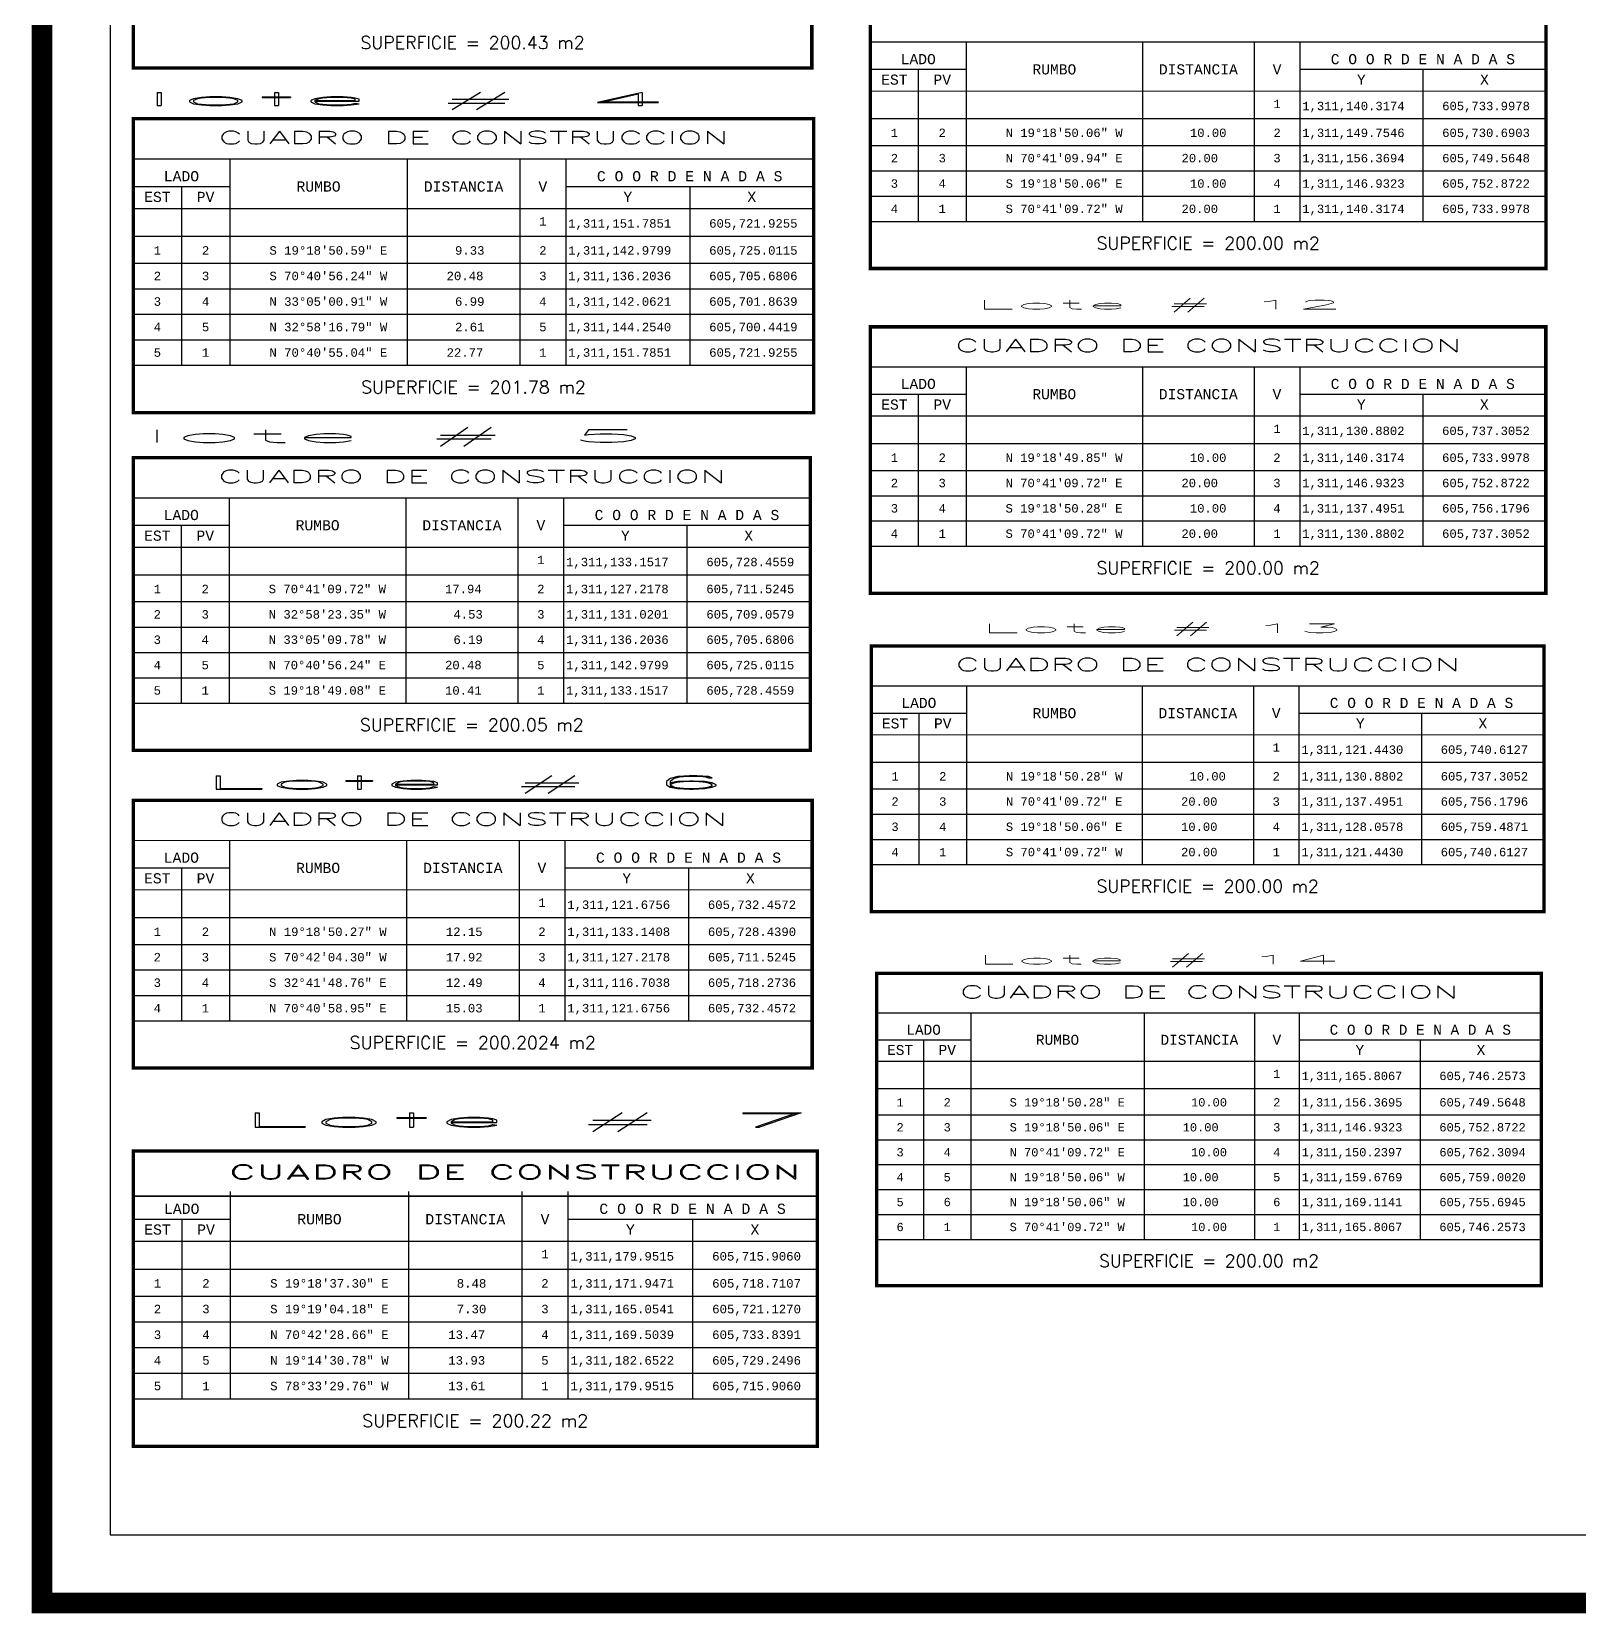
# Model space of a CAD drawing. Header units: millimetres. Extents: x 606871 to 1211550, y 1310130 to 2622648.
# Drawn here: x 606870.8 to 607041.4, y 1310130.3 to 1310304.6 of the extents above; entities that cross this region are included whole.
import ezdxf
from ezdxf.enums import TextEntityAlignment as Align

# ---------------------------------------------------------------- set-up
doc = ezdxf.new("R2010")
doc.units = ezdxf.units.MM
for name, color, linetype in [('CAJETIN', 5, 'Continuous'), ('CVL_CUADCON', 1, 'Continuous'), ('CVL_CUADCON_LIN', 8, 'Continuous'), ('CVL_CUADCON_TIT', 1, 'Continuous'), ('CVL_CUADCON_TX', 2, 'Continuous')]:
    doc.layers.add(name, color=color, linetype=linetype)
doc.styles.add('HUECA1', font='HUECA1.shx')
doc.styles.add('MONOTXT4', font='MONOTXT4.shx')

msp = doc.modelspace()

# ---------------------------------------------------------------- linework, layer by layer
at = {"const_width": 2.28}
msp.add_lwpolyline([(606871.94, 1310131.4), (607292.44, 1310131.4), (607292.44, 1310428.4), (606871.94, 1310428.4)], close=True, dxfattribs=at)
at = {"layer": 'CAJETIN'}
msp.add_lwpolyline([(606879.44, 1310138.9), (607284.94, 1310138.9), (607284.94, 1310420.9), (606879.44, 1310420.9)], close=True, dxfattribs=at)
at = {"layer": 'CVL_CUADCON', "color": 7, "linetype": 'Continuous', "flags": 128}
for points, const_width in [([(606882.01, 1310330.11), (606956.78, 1310330.11), (606956.78, 1310300.6), (606882.01, 1310300.6)], 0.374), ([(606963.24, 1310307.88), (607037.68, 1310307.88), (607037.68, 1310278.5), (606963.24, 1310278.5)], 0.372), ([(606882.01, 1310295.02), (606956.98, 1310295.02), (606956.98, 1310262.61), (606882.01, 1310262.61)], 0.375), ([(606963.24, 1310272.07), (607037.67, 1310272.07), (607037.67, 1310242.7), (606963.24, 1310242.7)], 0.372), ([(606882.01, 1310257.64), (606956.62, 1310257.64), (606956.62, 1310225.39), (606882.01, 1310225.39)], 0.373), ([(606963.33, 1310236.89), (607037.48, 1310236.89), (607037.48, 1310207.62), (606963.33, 1310207.62)], 0.371), ([(606882.01, 1310219.89), (606956.82, 1310219.89), (606956.82, 1310190.36), (606882.01, 1310190.36)], 0.374), ([(606963.92, 1310200.79), (607037.19, 1310200.79), (607037.19, 1310166.37), (606963.92, 1310166.37)], 0.367), ([(606882.01, 1310181.23), (606957.38, 1310181.23), (606957.38, 1310148.66), (606882.01, 1310148.66)], 0.377)]:
    msp.add_lwpolyline(points, close=True, dxfattribs=dict(at, const_width=const_width))
at = {"layer": 'CVL_CUADCON', "color": 7, "linetype": 'Continuous', "lineweight": 30, "flags": 128}
for points, const_width in [([(606963.24, 1310303.46), (607037.68, 1310303.46)], 0.14), ([(606963.24, 1310298.05), (607037.68, 1310298.05)], 0.14), ([(606963.92, 1310196.44), (607037.19, 1310196.44)], 0.137)]:
    msp.add_lwpolyline(points, dxfattribs=dict(at, const_width=const_width))
at = {"layer": 'CVL_CUADCON', "color": 7, "linetype": 'Continuous', "flags": 128}
for points, const_width in [([(606882.01, 1310290.57), (606956.98, 1310290.57)], 0.141), ([(606882.01, 1310285.11), (606956.98, 1310285.11)], 0.141), ([(606963.24, 1310283.68), (607037.68, 1310283.68)], 0.14), ([(606882.01, 1310267.83), (606956.98, 1310267.83)], 0.141), ([(606963.24, 1310267.65), (607037.67, 1310267.65)], 0.14), ([(606963.24, 1310262.24), (607037.67, 1310262.24)], 0.14), ([(606882.01, 1310253.21), (606956.62, 1310253.21)], 0.14), ([(606882.01, 1310247.78), (606956.62, 1310247.78)], 0.14), ([(606963.24, 1310247.88), (607037.67, 1310247.88)], 0.14), ([(606963.33, 1310232.49), (607037.48, 1310232.49)], 0.139), ([(606882.01, 1310230.58), (606956.62, 1310230.58)], 0.14), ([(606963.33, 1310227.1), (607037.48, 1310227.1)], 0.139), ([(606882.01, 1310215.45), (606956.82, 1310215.45)], 0.14), ([(606963.33, 1310212.79), (607037.48, 1310212.79)], 0.139), ([(606882.01, 1310210.01), (606956.82, 1310210.01)], 0.14), ([(606882.01, 1310195.57), (606956.82, 1310195.57)], 0.14), ([(606963.92, 1310191.11), (607037.19, 1310191.11)], 0.137), ([(606882.01, 1310176.24), (606957.38, 1310176.24)], 0.158), ([(606882.01, 1310171.28), (606957.38, 1310171.28)], 0.141), ([(606963.92, 1310171.47), (607037.19, 1310171.47)], 0.137), ([(606882.01, 1310153.9), (606957.38, 1310153.9)], 0.141)]:
    msp.add_lwpolyline(points, dxfattribs=dict(at, const_width=const_width))
at = {"layer": 'CVL_CUADCON_LIN', "color": 7, "linetype": 'Continuous', "ltscale": 0.5}
for p, q in [((606973.79, 1310303.46), (606973.79, 1310283.68)), ((606993.22, 1310303.46), (606993.22, 1310283.68)), ((607005.54, 1310303.46), (607005.54, 1310283.68)), ((607010.56, 1310303.46), (607010.56, 1310283.68)), ((606968.51, 1310300.46), (606968.51, 1310283.68)), ((607024.12, 1310300.46), (607024.12, 1310283.68)), ((606963.24, 1310295.02), (607037.68, 1310295.02)), ((606963.24, 1310292.06), (607037.68, 1310292.06)), ((606892.63, 1310290.57), (606892.63, 1310267.83)), ((606912.19, 1310290.57), (606912.19, 1310267.83)), ((606924.61, 1310290.57), (606924.61, 1310267.83)), ((606929.66, 1310290.57), (606929.66, 1310267.83)), ((606963.24, 1310289.26), (607037.68, 1310289.26)), ((606882.01, 1310287.54), (606892.63, 1310287.54)), ((606887.31, 1310287.54), (606887.31, 1310267.83)), ((606929.66, 1310287.54), (606956.98, 1310287.54)), ((606943.32, 1310287.54), (606943.32, 1310267.83)), ((606963.24, 1310286.47), (607037.68, 1310286.47)), ((606963.24, 1310283.68), (607037.68, 1310283.68)), ((606882.01, 1310282.06), (606956.98, 1310282.06)), ((606882.01, 1310279.08), (606956.98, 1310279.08)), ((606882.01, 1310276.27), (606956.98, 1310276.27)), ((606882.01, 1310273.46), (606956.98, 1310273.46)), ((606882.01, 1310270.64), (606956.98, 1310270.64)), ((606882.01, 1310267.83), (606956.98, 1310267.83)), ((606973.79, 1310267.65), (606973.79, 1310247.88)), ((606993.21, 1310267.65), (606993.21, 1310247.88)), ((607005.53, 1310267.65), (607005.53, 1310247.88)), ((607010.55, 1310267.65), (607010.55, 1310247.88)), ((606963.24, 1310264.65), (606973.79, 1310264.65)), ((606968.51, 1310264.65), (606968.51, 1310247.88)), ((607010.55, 1310264.65), (607037.67, 1310264.65)), ((607024.11, 1310264.65), (607024.11, 1310247.88)), ((606963.24, 1310259.21), (607037.67, 1310259.21)), ((606963.24, 1310256.25), (607037.67, 1310256.25)), ((606892.58, 1310253.21), (606892.58, 1310230.58)), ((606912.05, 1310253.21), (606912.05, 1310230.58)), ((606924.4, 1310253.21), (606924.4, 1310230.58)), ((606929.43, 1310253.21), (606929.43, 1310230.58)), ((606963.24, 1310253.46), (607037.67, 1310253.46)), ((606882.01, 1310250.2), (606892.58, 1310250.2)), ((606887.29, 1310250.2), (606887.29, 1310230.58)), ((606929.43, 1310250.2), (606956.62, 1310250.2)), ((606943.02, 1310250.2), (606943.02, 1310230.58)), ((606963.24, 1310250.67), (607037.67, 1310250.67)), ((606963.24, 1310247.88), (607037.67, 1310247.88)), ((606882.01, 1310244.75), (606956.62, 1310244.75)), ((606882.01, 1310241.78), (606956.62, 1310241.78)), ((606882.01, 1310238.98), (606956.62, 1310238.98)), ((606882.01, 1310236.18), (606956.62, 1310236.18)), ((606882.01, 1310233.38), (606956.62, 1310233.38)), ((606973.83, 1310232.49), (606973.83, 1310212.79)), ((606993.19, 1310232.49), (606993.19, 1310212.79)), ((607005.46, 1310232.49), (607005.46, 1310212.79)), ((607010.46, 1310232.49), (607010.46, 1310212.79)), ((606882.01, 1310230.58), (606956.62, 1310230.58)), ((606963.33, 1310229.5), (606973.83, 1310229.5)), ((606968.58, 1310229.5), (606968.58, 1310212.79)), ((607010.46, 1310229.5), (607037.48, 1310229.5)), ((607023.97, 1310229.5), (607023.97, 1310212.79)), ((606963.33, 1310224.08), (607037.48, 1310224.08)), ((606963.33, 1310221.13), (607037.48, 1310221.13)), ((606963.33, 1310218.35), (607037.48, 1310218.35)), ((606892.6, 1310215.45), (606892.6, 1310195.57)), ((606912.13, 1310215.45), (606912.13, 1310195.57)), ((606924.52, 1310215.45), (606924.52, 1310195.57)), ((606929.56, 1310215.45), (606929.56, 1310195.57)), ((606963.33, 1310215.57), (607037.48, 1310215.57)), ((606963.33, 1310212.79), (607037.48, 1310212.79)), ((606882.01, 1310212.43), (606892.6, 1310212.43)), ((606887.3, 1310212.43), (606887.3, 1310195.57)), ((606929.56, 1310212.43), (606956.82, 1310212.43)), ((606943.19, 1310212.43), (606943.19, 1310195.57)), ((606882.01, 1310206.96), (606956.82, 1310206.96)), ((606882.01, 1310203.99), (606956.82, 1310203.99)), ((606882.01, 1310201.18), (606956.82, 1310201.18)), ((606882.01, 1310198.37), (606956.82, 1310198.37)), ((606882.01, 1310195.57), (606956.82, 1310195.57)), ((606974.3, 1310196.44), (606974.3, 1310171.47)), ((606993.42, 1310196.44), (606993.42, 1310171.47)), ((607005.56, 1310196.44), (607005.56, 1310171.47)), ((607010.49, 1310196.44), (607010.49, 1310171.47)), ((606963.92, 1310193.48), (606974.3, 1310193.48)), ((606969.1, 1310193.48), (606969.1, 1310171.47)), ((607010.49, 1310193.48), (607037.19, 1310193.48)), ((607023.84, 1310193.48), (607023.84, 1310171.47)), ((606963.92, 1310188.13), (607037.19, 1310188.13)), ((606963.92, 1310185.21), (607037.19, 1310185.21)), ((606963.92, 1310182.47), (607037.19, 1310182.47)), ((606963.92, 1310179.72), (607037.19, 1310179.72)), ((606892.68, 1310176.76), (606892.68, 1310153.9)), ((606912.35, 1310176.76), (606912.35, 1310153.9)), ((606924.83, 1310176.76), (606924.83, 1310153.9)), ((606929.91, 1310176.76), (606929.91, 1310153.9)), ((606963.92, 1310176.97), (607037.19, 1310176.97)), ((606882.01, 1310173.72), (606892.68, 1310173.72)), ((606887.34, 1310173.72), (606887.34, 1310153.9)), ((606929.91, 1310173.72), (606957.38, 1310173.72)), ((606943.64, 1310173.72), (606943.64, 1310153.9)), ((606963.92, 1310174.22), (607037.19, 1310174.22)), ((606963.92, 1310171.47), (607037.19, 1310171.47)), ((606882.01, 1310168.21), (606957.38, 1310168.21)), ((606882.01, 1310165.21), (606957.38, 1310165.21)), ((606882.01, 1310162.39), (606957.38, 1310162.39)), ((606882.01, 1310159.56), (606957.38, 1310159.56)), ((606882.01, 1310156.73), (606957.38, 1310156.73)), ((606882.01, 1310153.9), (606957.38, 1310153.9))]:
    msp.add_line(p, q, dxfattribs=at)
at = {"layer": 'CVL_CUADCON_LIN', "color": 7, "linetype": 'Continuous', "lineweight": 30, "ltscale": 0.5}
for p, q in [((606963.24, 1310300.46), (606973.79, 1310300.46)), ((607010.56, 1310300.46), (607037.68, 1310300.46))]:
    msp.add_line(p, q, dxfattribs=at)

# ---------------------------------------------------------------- texts
at = {"layer": 'CVL_CUADCON_TIT', "color": 7, "ltscale": 0.5}
for s, height, style, p in [('SUPERFICIE = 200.43 m2', 1.4024, 'HUECA1', (606919.39, 1310303.4)), ('RUMBO', 1.125, 'MONOTXT4', (606902.42, 1310287.54)), ('DISTANCIA', 1.125, 'MONOTXT4', (606918.4, 1310287.54)), ('V', 1.13, 'MONOTXT4', (606927.14, 1310287.54)), ('SUPERFICIE = 200.00 m2', 1.3962, 'HUECA1', (607000.46, 1310281.29)), ('SUPERFICIE = 201.78 m2', 1.4063, 'HUECA1', (606919.49, 1310265.42)), ('RUMBO', 1.117, 'MONOTXT4', (606983.5, 1310264.65)), ('DISTANCIA', 1.117, 'MONOTXT4', (606999.37, 1310264.65)), ('V', 1.12, 'MONOTXT4', (607008.04, 1310264.65)), ('RUMBO', 1.12, 'MONOTXT4', (606902.32, 1310250.2)), ('DISTANCIA', 1.12, 'MONOTXT4', (606918.22, 1310250.2)), ('V', 1.12, 'MONOTXT4', (606926.92, 1310250.2)), ('SUPERFICIE = 200.00 m2', 1.3959, 'HUECA1', (607000.46, 1310245.49)), ('SUPERFICIE = 200.05 m2', 1.3995, 'HUECA1', (606919.31, 1310228.19)), ('RUMBO', 1.113, 'MONOTXT4', (606983.52, 1310229.49)), ('DISTANCIA', 1.113, 'MONOTXT4', (606999.32, 1310229.49)), ('V', 1.11, 'MONOTXT4', (607007.96, 1310229.49)), ('RUMBO', 1.123, 'MONOTXT4', (606902.37, 1310212.43)), ('DISTANCIA', 1.123, 'MONOTXT4', (606918.32, 1310212.43)), ('V', 1.12, 'MONOTXT4', (606927.04, 1310212.43)), ('SUPERFICIE = 200.00 m2', 1.3907, 'HUECA1', (607000.4, 1310210.41)), ('SUPERFICIE = 200.2024 m2', 1.4033, 'HUECA1', (606919.41, 1310193.17)), ('RUMBO', 1.1, 'MONOTXT4', (606983.86, 1310193.48)), ('DISTANCIA', 1.1, 'MONOTXT4', (606999.49, 1310193.48)), ('V', 1.1, 'MONOTXT4', (607008.03, 1310193.48)), ('RUMBO', 1.131, 'MONOTXT4', (606902.52, 1310173.71)), ('DISTANCIA', 1.131, 'MONOTXT4', (606918.59, 1310173.71)), ('V', 1.13, 'MONOTXT4', (606927.38, 1310173.71)), ('SUPERFICIE = 200.00 m2', 1.3744, 'HUECA1', (607000.56, 1310169.12)), ('SUPERFICIE = 200.22 m2', 1.4137, 'HUECA1', (606919.69, 1310151.48))]:
    msp.add_text(s, height=height, dxfattribs=dict(at, style=style)).set_placement(p, align=Align.MIDDLE)
at = {"layer": 'CVL_CUADCON_TIT', "color": 7, "lineweight": 30, "ltscale": 0.5, "style": 'MONOTXT4'}
for s, height, p in [('LADO', 1.117, (606968.51, 1310301.02)), ('C O O R D E N A D A S', 1.117, (607024.12, 1310301.02)), ('EST', 1.117, (606965.88, 1310298.76)), ('PV', 1.117, (606971.16, 1310298.76)), ('Y', 1.12, (607017.34, 1310298.76)), ('X', 1.12, (607030.91, 1310298.76)), ('C O O R D E N A D A S', 1.0995, (607023.84, 1310194.04))]:
    msp.add_text(s, height=height, dxfattribs=at).set_placement(p, align=Align.CENTER)
for s, height, p in [('RUMBO', 1.117, (606983.51, 1310300.45)), ('DISTANCIA', 1.117, (606999.38, 1310300.45)), ('V', 1.12, (607008.05, 1310300.45))]:
    msp.add_text(s, height=height, dxfattribs=at).set_placement(p, align=Align.MIDDLE)
at = {"layer": 'CVL_CUADCON_TIT', "color": 7, "ltscale": 0.5, "style": 'HUECA1'}
for s, height, width, p, p2 in [('lote # 4', 1.448, 6.561149, (606882.85, 1310296.46), (606940.75, 1310296.46)), ('CUADRO DE CONSTRUCCION', 1.4063, 1.758658, (606891.38, 1310292.23), (606947.61, 1310292.23)), ('Lote # 12', 1.014, 5.495036, (606974.78, 1310274.01), (607015.3, 1310274.01)), ('CUADRO DE CONSTRUCCION', 1.3959, 1.758658, (606972.55, 1310269.31), (607028.36, 1310269.31)), ('lote # 5', 1.394, 6.56977, (606882.87, 1310259.33), (606938.59, 1310259.33)), ('CUADRO DE CONSTRUCCION', 1.3995, 1.758658, (606891.34, 1310254.87), (606947.29, 1310254.87)), ('Lote # 13', 1.001, 5.514384, (606975.37, 1310238.34), (607015.39, 1310238.34)), ('CUADRO DE CONSTRUCCION', 1.3907, 1.758658, (606972.6, 1310234.14), (607028.21, 1310234.14)), ('Lote # 6', 1.451, 6.035467, (606889.46, 1310221.11), (606947.49, 1310221.11)), ('CUADRO DE CONSTRUCCION', 1.4033, 1.758658, (606891.36, 1310217.11), (606947.47, 1310217.11)), ('Lote # 14', 1.001, 5.467624, (606974.9, 1310201.82), (607014.92, 1310201.82)), ('CUADRO DE CONSTRUCCION', 1.3744, 1.758658, (606973.08, 1310198.07), (607028.03, 1310198.07)), ('Lote # 7', 1.586, 6.006685, (606893.59, 1310183.85), (606957, 1310183.85)), ('CUADRO DE CONSTRUCCION', 1.5769, 1.758658, (606892.52, 1310178.11), (606955.57, 1310178.11))]:
    msp.add_text(s, height=height, dxfattribs=dict(at, width=width)).set_placement(p, p2, align=Align.FIT)
at = {"layer": 'CVL_CUADCON_TIT', "color": 7, "ltscale": 0.5, "style": 'MONOTXT4'}
for s, height, p in [('LADO', 1.125, (606887.31, 1310288.11)), ('C O O R D E N A D A S', 1.125, (606943.32, 1310288.11)), ('EST', 1.125, (606884.66, 1310285.83)), ('PV', 1.125, (606889.97, 1310285.83)), ('Y', 1.13, (606936.5, 1310285.83)), ('X', 1.13, (606950.16, 1310285.83)), ('LADO', 1.117, (606968.51, 1310265.22)), ('C O O R D E N A D A S', 1.1167, (607024.11, 1310265.22)), ('EST', 1.117, (606965.88, 1310262.95)), ('PV', 1.117, (606971.15, 1310262.95)), ('Y', 1.12, (607017.33, 1310262.95)), ('X', 1.12, (607030.89, 1310262.95)), ('LADO', 1.12, (606887.29, 1310250.77)), ('C O O R D E N A D A S', 1.1196, (606943.02, 1310250.77)), ('EST', 1.12, (606884.65, 1310248.49)), ('PV', 1.12, (606889.94, 1310248.49)), ('Y', 1.12, (606936.23, 1310248.49)), ('X', 1.12, (606949.82, 1310248.49)), ('LADO', 1.113, (606968.58, 1310230.06)), ('C O O R D E N A D A S', 1.1126, (607023.97, 1310230.06)), ('EST', 1.113, (606965.95, 1310227.8)), ('PV', 1.113, (606971.21, 1310227.8)), ('Y', 1.11, (607017.22, 1310227.8)), ('X', 1.11, (607030.73, 1310227.8)), ('LADO', 1.123, (606887.3, 1310213)), ('C O O R D E N A D A S', 1.1226, (606943.19, 1310213)), ('EST', 1.123, (606884.65, 1310210.72)), ('PV', 1.123, (606889.96, 1310210.72)), ('Y', 1.12, (606936.38, 1310210.72)), ('X', 1.12, (606950.01, 1310210.72)), ('LADO', 1.1, (606969.1, 1310194.04)), ('EST', 1.1, (606966.51, 1310191.81)), ('PV', 1.1, (606971.71, 1310191.81)), ('Y', 1.1, (607017.17, 1310191.81)), ('X', 1.1, (607030.52, 1310191.81)), ('LADO', 1.131, (606887.34, 1310174.29)), ('C O O R D E N A D A S', 1.1309, (606943.64, 1310174.29)), ('EST', 1.131, (606884.67, 1310172)), ('PV', 1.131, (606890.02, 1310172)), ('Y', 1.13, (606936.78, 1310172)), ('X', 1.13, (606950.51, 1310172))]:
    msp.add_text(s, height=height, dxfattribs=at).set_placement(p, align=Align.CENTER)
at = {"layer": 'CVL_CUADCON_TX', "color": 7, "ltscale": 0.5, "style": 'MONOTXT4'}
for s, height, p in [('1', 0.931, (607008.05, 1310296.18)), ('1', 0.931, (606965.88, 1310292.99)), ('2', 0.931, (606971.15, 1310292.99)), ('2', 0.931, (607008.05, 1310292.99)), ('2', 0.931, (606965.88, 1310290.2)), ('3', 0.931, (606971.15, 1310290.2)), ('3', 0.931, (607008.05, 1310290.2)), ('3', 0.931, (606965.88, 1310287.4)), ('4', 0.931, (606971.15, 1310287.4)), ('4', 0.931, (607008.05, 1310287.4)), ('4', 0.931, (606965.88, 1310284.61)), ('1', 0.931, (606971.15, 1310284.61)), ('1', 0.931, (607008.05, 1310284.61)), ('1', 0.938, (606927.14, 1310283.23)), ('1', 0.938, (606884.66, 1310280.02)), ('2', 0.938, (606889.97, 1310280.02)), ('2', 0.938, (606927.14, 1310280.02)), ('2', 0.938, (606884.66, 1310277.21)), ('3', 0.938, (606889.97, 1310277.21)), ('3', 0.938, (606927.14, 1310277.21)), ('3', 0.938, (606884.66, 1310274.39)), ('4', 0.938, (606889.97, 1310274.39)), ('4', 0.938, (606927.14, 1310274.39)), ('4', 0.938, (606884.66, 1310271.58)), ('5', 0.938, (606889.97, 1310271.58)), ('5', 0.938, (606927.14, 1310271.58)), ('5', 0.938, (606884.66, 1310268.77)), ('1', 0.938, (606889.97, 1310268.77)), ('1', 0.938, (606927.14, 1310268.77)), ('1', 0.931, (607008.04, 1310260.37)), ('1', 0.931, (606965.88, 1310257.18)), ('2', 0.931, (606971.15, 1310257.18)), ('2', 0.931, (607008.04, 1310257.18)), ('2', 0.931, (606965.88, 1310254.39)), ('3', 0.931, (606971.15, 1310254.39)), ('3', 0.931, (607008.04, 1310254.39)), ('3', 0.931, (606965.88, 1310251.6)), ('4', 0.931, (606971.15, 1310251.6)), ('4', 0.931, (607008.04, 1310251.6)), ('4', 0.931, (606965.88, 1310248.81)), ('1', 0.931, (606971.15, 1310248.81)), ('1', 0.931, (607008.04, 1310248.81)), ('1', 0.933, (606926.92, 1310245.91)), ('1', 0.933, (606884.65, 1310242.71)), ('2', 0.933, (606889.93, 1310242.71)), ('2', 0.933, (606926.92, 1310242.71)), ('2', 0.933, (606884.65, 1310239.91)), ('3', 0.933, (606889.93, 1310239.91)), ('3', 0.933, (606926.92, 1310239.91)), ('3', 0.933, (606884.65, 1310237.12)), ('4', 0.933, (606889.93, 1310237.12)), ('4', 0.933, (606926.92, 1310237.12)), ('4', 0.933, (606884.65, 1310234.32)), ('5', 0.933, (606889.93, 1310234.32)), ('5', 0.933, (606926.92, 1310234.32)), ('5', 0.933, (606884.65, 1310231.52)), ('1', 0.933, (606889.93, 1310231.52)), ('1', 0.933, (606926.92, 1310231.52)), ('1', 0.927, (607007.96, 1310225.24)), ('1', 0.927, (606965.95, 1310222.06)), ('2', 0.927, (606971.21, 1310222.06)), ('2', 0.927, (607007.96, 1310222.06)), ('2', 0.927, (606965.95, 1310219.28)), ('3', 0.927, (606971.21, 1310219.28)), ('3', 0.927, (607007.96, 1310219.28)), ('3', 0.927, (606965.95, 1310216.5)), ('4', 0.927, (606971.21, 1310216.5)), ('4', 0.927, (607007.96, 1310216.5)), ('4', 0.927, (606965.95, 1310213.71)), ('1', 0.927, (606971.21, 1310213.71)), ('1', 0.927, (607007.96, 1310213.71)), ('1', 0.936, (606927.04, 1310208.13)), ('1', 0.936, (606884.65, 1310204.92)), ('2', 0.936, (606889.95, 1310204.92)), ('2', 0.936, (606927.04, 1310204.92)), ('2', 0.936, (606884.65, 1310202.12)), ('3', 0.936, (606889.95, 1310202.12)), ('3', 0.936, (606927.04, 1310202.12)), ('3', 0.936, (606884.65, 1310199.31)), ('4', 0.936, (606889.95, 1310199.31)), ('4', 0.936, (606927.04, 1310199.31)), ('4', 0.936, (606884.65, 1310196.5)), ('1', 0.936, (606889.95, 1310196.5)), ('1', 0.936, (606927.04, 1310196.5)), ('1', 0.916, (607008.02, 1310189.27)), ('1', 0.916, (606966.51, 1310186.13)), ('2', 0.916, (606971.7, 1310186.13)), ('2', 0.916, (607008.02, 1310186.13)), ('2', 0.916, (606966.51, 1310183.38)), ('3', 0.916, (606971.7, 1310183.38)), ('3', 0.916, (607008.02, 1310183.38)), ('3', 0.916, (606966.51, 1310180.63)), ('4', 0.916, (606971.7, 1310180.63)), ('4', 0.916, (607008.02, 1310180.63)), ('4', 0.916, (606966.51, 1310177.88)), ('5', 0.916, (606971.7, 1310177.88)), ('5', 0.916, (607008.02, 1310177.88)), ('5', 0.916, (606966.51, 1310175.14)), ('6', 0.916, (606971.7, 1310175.14)), ('6', 0.916, (607008.02, 1310175.14)), ('6', 0.916, (606966.51, 1310172.39)), ('1', 0.916, (606971.7, 1310172.39)), ('1', 0.916, (607008.02, 1310172.39)), ('1', 0.942, (606927.37, 1310169.39)), ('1', 0.942, (606884.67, 1310166.16)), ('2', 0.942, (606890.01, 1310166.16)), ('2', 0.942, (606927.37, 1310166.16)), ('2', 0.942, (606884.67, 1310163.33)), ('3', 0.942, (606890.01, 1310163.33)), ('3', 0.942, (606927.37, 1310163.33)), ('3', 0.942, (606884.67, 1310160.5)), ('4', 0.942, (606890.01, 1310160.5)), ('4', 0.942, (606927.37, 1310160.5)), ('4', 0.942, (606884.67, 1310157.67)), ('5', 0.942, (606890.01, 1310157.67)), ('5', 0.942, (606927.37, 1310157.67)), ('5', 0.942, (606884.67, 1310154.85)), ('1', 0.942, (606890.01, 1310154.85)), ('1', 0.942, (606927.37, 1310154.85))]:
    msp.add_text(s, height=height, dxfattribs=at).set_placement(p, align=Align.CENTER)
for s, height, p in [('1,311,140.3174', 0.9308, (607010.83, 1310295.95)), ('605,733.9978', 0.9308, (607026.25, 1310295.95)), ('N 19%%d18\'50.06" W', 0.9308, (606978.14, 1310292.99)), ('10.00', 0.931, (606998.45, 1310292.99)), ('1,311,149.7546', 0.9308, (607010.83, 1310292.99)), ('605,730.6903', 0.9308, (607026.25, 1310292.99)), ('N 70%%d41\'09.94" E', 0.9308, (606978.14, 1310290.2)), ('20.00', 0.931, (606997.52, 1310290.2)), ('1,311,156.3694', 0.9308, (607010.83, 1310290.2)), ('605,749.5648', 0.9308, (607026.25, 1310290.2)), ('S 19%%d18\'50.06" E', 0.9308, (606978.14, 1310287.4)), ('10.00', 0.931, (606998.45, 1310287.4)), ('1,311,146.9323', 0.9308, (607010.83, 1310287.4)), ('605,752.8722', 0.9308, (607026.25, 1310287.4)), ('S 70%%d41\'09.72" W', 0.9308, (606978.14, 1310284.61)), ('20.00', 0.931, (606997.52, 1310284.61)), ('1,311,140.3174', 0.9308, (607010.83, 1310284.61)), ('605,733.9978', 0.9308, (607026.25, 1310284.61)), ('1,311,151.7851', 0.9375, (606929.93, 1310283)), ('605,721.9255', 0.9375, (606945.47, 1310283)), ('S 19%%d18\'50.59" E', 0.9375, (606897.01, 1310280.02)), ('9.33', 0.938, (606917.46, 1310280.02)), ('1,311,142.9799', 0.9375, (606929.93, 1310280.02)), ('605,725.0115', 0.9375, (606945.47, 1310280.02)), ('S 70%%d40\'56.24" W', 0.9375, (606897.01, 1310277.21)), ('20.48', 0.938, (606916.53, 1310277.21)), ('1,311,136.2036', 0.9375, (606929.93, 1310277.21)), ('605,705.6806', 0.9375, (606945.47, 1310277.21)), ('N 33%%d05\'00.91" W', 0.9375, (606897.01, 1310274.39)), ('6.99', 0.938, (606917.46, 1310274.39)), ('1,311,142.0621', 0.9375, (606929.93, 1310274.39)), ('605,701.8639', 0.9375, (606945.47, 1310274.39)), ('N 32%%d58\'16.79" W', 0.9375, (606897.01, 1310271.58)), ('2.61', 0.938, (606917.46, 1310271.58)), ('1,311,144.2540', 0.9375, (606929.93, 1310271.58)), ('605,700.4419', 0.9375, (606945.47, 1310271.58)), ('N 70%%d40\'55.04" E', 0.9375, (606897.01, 1310268.77)), ('22.77', 0.938, (606916.53, 1310268.77)), ('1,311,151.7851', 0.9375, (606929.93, 1310268.77)), ('605,721.9255', 0.9375, (606945.47, 1310268.77)), ('1,311,130.8802', 0.9306, (607010.82, 1310260.14)), ('605,737.3052', 0.9306, (607026.24, 1310260.14)), ('N 19%%d18\'49.85" W', 0.9306, (606978.13, 1310257.18)), ('10.00', 0.931, (606998.44, 1310257.18)), ('1,311,140.3174', 0.9306, (607010.82, 1310257.18)), ('605,733.9978', 0.9306, (607026.24, 1310257.18)), ('N 70%%d41\'09.72" E', 0.9306, (606978.13, 1310254.39)), ('20.00', 0.931, (606997.51, 1310254.39)), ('1,311,146.9323', 0.9306, (607010.82, 1310254.39)), ('605,752.8722', 0.9306, (607026.24, 1310254.39)), ('S 19%%d18\'50.28" E', 0.9306, (606978.13, 1310251.6)), ('10.00', 0.931, (606998.44, 1310251.6)), ('1,311,137.4951', 0.9306, (607010.82, 1310251.6)), ('605,756.1796', 0.9306, (607026.24, 1310251.6)), ('S 70%%d41\'09.72" W', 0.9306, (606978.13, 1310248.81)), ('20.00', 0.931, (606997.51, 1310248.81)), ('1,311,130.8802', 0.9306, (607010.82, 1310248.81)), ('605,737.3052', 0.9306, (607026.24, 1310248.81)), ('1,311,133.1517', 0.933, (606929.7, 1310245.68)), ('605,728.4559', 0.933, (606945.16, 1310245.68)), ('S 70%%d41\'09.72" W', 0.933, (606896.93, 1310242.71)), ('17.94', 0.933, (606916.36, 1310242.71)), ('1,311,127.2178', 0.933, (606929.7, 1310242.71)), ('605,711.5245', 0.933, (606945.16, 1310242.71)), ('N 32%%d58\'23.35" W', 0.933, (606896.93, 1310239.91)), ('4.53', 0.933, (606917.29, 1310239.91)), ('1,311,131.0201', 0.933, (606929.7, 1310239.91)), ('605,709.0579', 0.933, (606945.16, 1310239.91)), ('N 33%%d05\'09.78" W', 0.933, (606896.93, 1310237.12)), ('6.19', 0.933, (606917.29, 1310237.12)), ('1,311,136.2036', 0.933, (606929.7, 1310237.12)), ('605,705.6806', 0.933, (606945.16, 1310237.12)), ('N 70%%d40\'56.24" E', 0.933, (606896.93, 1310234.32)), ('20.48', 0.933, (606916.36, 1310234.32)), ('1,311,142.9799', 0.933, (606929.7, 1310234.32)), ('605,725.0115', 0.933, (606945.16, 1310234.32)), ('S 19%%d18\'49.08" E', 0.933, (606896.93, 1310231.52)), ('10.41', 0.933, (606916.36, 1310231.52)), ('1,311,133.1517', 0.933, (606929.7, 1310231.52)), ('605,728.4559', 0.933, (606945.16, 1310231.52)), ('1,311,121.4430', 0.9272, (607010.73, 1310225)), ('605,740.6127', 0.9272, (607026.09, 1310225)), ('N 19%%d18\'50.28" W', 0.9272, (606978.17, 1310222.06)), ('10.00', 0.927, (606998.4, 1310222.06)), ('1,311,130.8802', 0.9272, (607010.73, 1310222.06)), ('605,737.3052', 0.9272, (607026.09, 1310222.06)), ('N 70%%d41\'09.72" E', 0.9272, (606978.17, 1310219.28)), ('20.00', 0.927, (606997.47, 1310219.28)), ('1,311,137.4951', 0.9272, (607010.73, 1310219.28)), ('605,756.1796', 0.9272, (607026.09, 1310219.28)), ('S 19%%d18\'50.06" E', 0.9272, (606978.17, 1310216.5)), ('10.00', 0.927, (606997.47, 1310216.5)), ('1,311,128.0578', 0.9272, (607010.73, 1310216.5)), ('605,759.4871', 0.9272, (607026.09, 1310216.5)), ('S 70%%d41\'09.72" W', 0.9272, (606978.17, 1310213.71)), ('20.00', 0.927, (606997.47, 1310213.71)), ('1,311,121.4430', 0.9272, (607010.73, 1310213.71)), ('605,740.6127', 0.9272, (607026.09, 1310213.71)), ('1,311,121.6756', 0.9355, (606929.83, 1310207.9)), ('605,732.4572', 0.9355, (606945.33, 1310207.9)), ('N 19%%d18\'50.27" W', 0.9355, (606896.97, 1310204.92)), ('12.15', 0.936, (606916.45, 1310204.92)), ('1,311,133.1408', 0.9355, (606929.83, 1310204.92)), ('605,728.4390', 0.9355, (606945.33, 1310204.92)), ('S 70%%d42\'04.30" W', 0.9355, (606896.97, 1310202.12)), ('17.92', 0.936, (606916.45, 1310202.12)), ('1,311,127.2178', 0.9355, (606929.83, 1310202.12)), ('605,711.5245', 0.9355, (606945.33, 1310202.12)), ('S 32%%d41\'48.76" E', 0.9355, (606896.97, 1310199.31)), ('12.49', 0.936, (606916.45, 1310199.31)), ('1,311,116.7038', 0.9355, (606929.83, 1310199.31)), ('605,718.2736', 0.9355, (606945.33, 1310199.31)), ('N 70%%d40\'58.95" E', 0.9355, (606896.97, 1310196.5)), ('15.03', 0.936, (606916.45, 1310196.5)), ('1,311,121.6756', 0.9355, (606929.83, 1310196.5)), ('605,732.4572', 0.9355, (606945.33, 1310196.5)), ('1,311,165.8067', 0.9163, (607010.76, 1310189.04)), ('605,746.2573', 0.9163, (607025.94, 1310189.04)), ('S 19%%d18\'50.28" E', 0.9163, (606978.58, 1310186.13)), ('10.00', 0.916, (606998.57, 1310186.13)), ('1,311,156.3695', 0.9163, (607010.76, 1310186.13)), ('605,749.5648', 0.9163, (607025.94, 1310186.13)), ('S 19%%d18\'50.06" E', 0.9163, (606978.58, 1310183.38)), ('10.00', 0.916, (606997.65, 1310183.38)), ('1,311,146.9323', 0.9163, (607010.76, 1310183.38)), ('605,752.8722', 0.9163, (607025.94, 1310183.38)), ('N 70%%d41\'09.72" E', 0.9163, (606978.58, 1310180.63)), ('10.00', 0.916, (606998.57, 1310180.63)), ('1,311,150.2397', 0.9163, (607010.76, 1310180.63)), ('605,762.3094', 0.9163, (607025.94, 1310180.63)), ('N 19%%d18\'50.06" W', 0.9163, (606978.58, 1310177.88)), ('10.00', 0.916, (606997.65, 1310177.88)), ('1,311,159.6769', 0.9163, (607010.76, 1310177.88)), ('605,759.0020', 0.9163, (607025.94, 1310177.88)), ('N 19%%d18\'50.06" W', 0.9163, (606978.58, 1310175.14)), ('10.00', 0.916, (606997.65, 1310175.14)), ('1,311,169.1141', 0.9163, (607010.76, 1310175.14)), ('605,755.6945', 0.9163, (607025.94, 1310175.14)), ('S 70%%d41\'09.72" W', 0.9163, (606978.58, 1310172.39)), ('10.00', 0.916, (606998.57, 1310172.39)), ('1,311,165.8067', 0.9163, (607010.76, 1310172.39)), ('605,746.2573', 0.9163, (607025.94, 1310172.39)), ('1,311,179.9515', 0.9424, (606930.18, 1310169.15)), ('605,715.9060', 0.9424, (606945.8, 1310169.15)), ('S 19%%d18\'37.30" E', 0.9424, (606897.09, 1310166.16)), ('8.48', 0.942, (606917.65, 1310166.16)), ('1,311,171.9471', 0.9424, (606930.18, 1310166.16)), ('605,718.7107', 0.9424, (606945.8, 1310166.16)), ('S 19%%d19\'04.18" E', 0.9424, (606897.09, 1310163.33)), ('7.30', 0.942, (606917.65, 1310163.33)), ('1,311,165.0541', 0.9424, (606930.18, 1310163.33)), ('605,721.1270', 0.9424, (606945.8, 1310163.33)), ('N 70%%d42\'28.66" E', 0.9424, (606897.09, 1310160.5)), ('13.47', 0.942, (606916.71, 1310160.5)), ('1,311,169.5039', 0.9424, (606930.18, 1310160.5)), ('605,733.8391', 0.9424, (606945.8, 1310160.5)), ('N 19%%d14\'30.78" W', 0.9424, (606897.09, 1310157.67)), ('13.93', 0.942, (606916.71, 1310157.67)), ('1,311,182.6522', 0.9424, (606930.18, 1310157.67)), ('605,729.2496', 0.9424, (606945.8, 1310157.67)), ('S 78%%d33\'29.76" W', 0.9424, (606897.09, 1310154.85)), ('13.61', 0.942, (606916.71, 1310154.85)), ('1,311,179.9515', 0.9424, (606930.18, 1310154.85)), ('605,715.9060', 0.9424, (606945.8, 1310154.85))]:
    msp.add_text(s, height=height, dxfattribs=at).set_placement(p)

doc.saveas('drawing.dxf')
